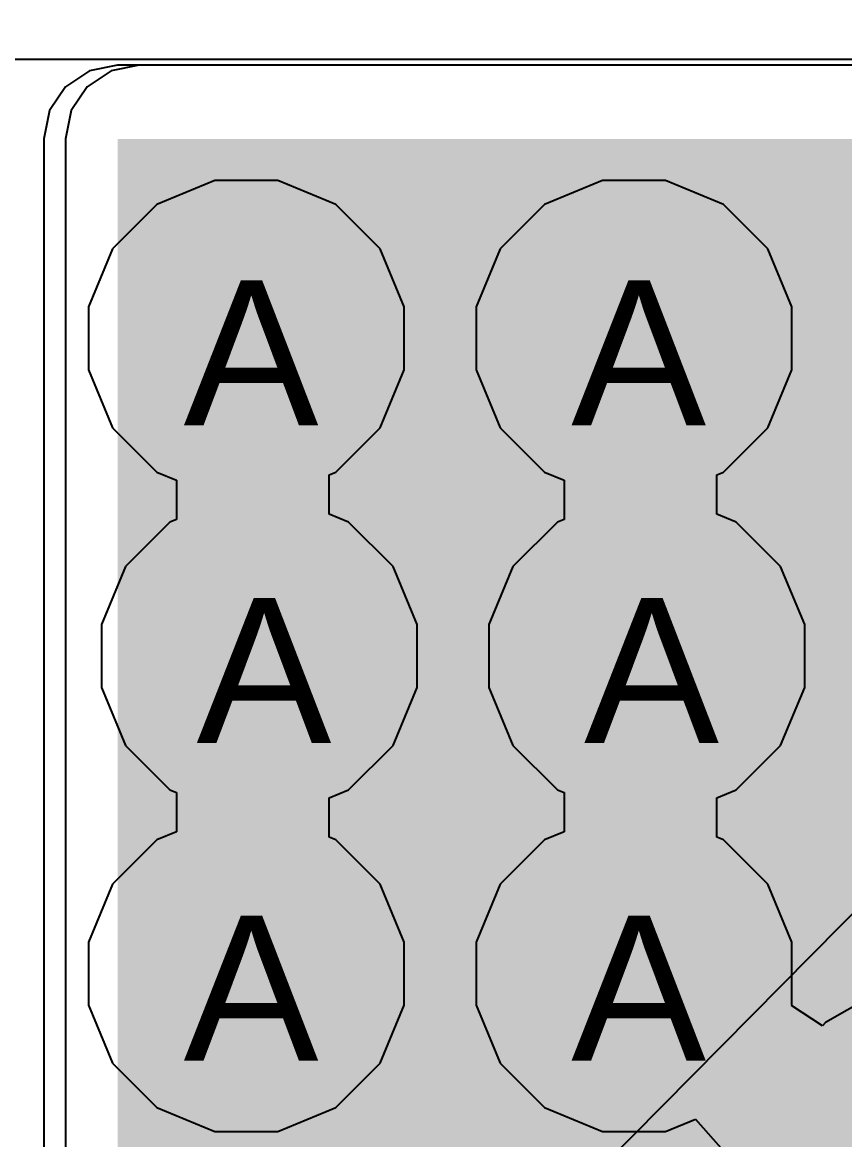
# Model space of a CAD drawing. Header units: inches. Extents: x 0 to 5271, y 0 to 5417.
# Drawn here: x 12.264 to 15.15, y 98.647 to 102.568 of the extents above; entities that cross this region are included whole.
import ezdxf

# ---------------------------------------------------------------- set-up
doc = ezdxf.new("R2010")
doc.units = ezdxf.units.IN
for name, color, linetype in [('Bottom Layer', 5, 'Continuous'), ('Bottom Solder', 6, 'Continuous'), ('Drill Drawing', 1, 'Continuous'), ('L2_GND1', 16, 'Continuous'), ('L3_SIG1', 76, 'Continuous'), ('L4_PWR', 90, 'Continuous'), ('L5_GND2', 156, 'Continuous'), ('L6_SIG2', 130, 'Continuous'), ('L7_GND3', 216, 'Continuous'), ('Multi-Layer', 9, 'Continuous'), ('Top Layer', 1, 'Continuous'), ('Top Solder', 216, 'Continuous'), ('Via Holes', 16, 'Continuous')]:
    doc.layers.add(name, color=color, linetype=linetype)
doc.styles.add('Arial', font='', dxfattribs={"height": 0.2})
doc.styles.get('Arial').set_extended_font_data('Arial')

# ---------------------------------------------------------------- blocks, each defined once
blk = doc.blocks.new('P____PAK_SO_8_B_128')
at = {"layer": 'Bottom Solder'}
blk.add_line((-0.4214, 2.1889), (-5326.4687, 5267.0555), dxfattribs=at)
blk = doc.blocks.new('DC_053D_25A_527')
at = {"layer": 'Bottom Layer'}
h = blk.add_hatch(color=5, dxfattribs=at)
edge = h.paths.add_edge_path()
edge.add_arc((-0.0001, -4.625), 1.2, 0, 360)
at = {"layer": 'Bottom Solder'}
h = blk.add_hatch(color=6, dxfattribs=at)
edge = h.paths.add_edge_path()
edge.add_arc((-0.0001, -4.625), 1.25, 0, 360)
at = {"layer": 'L2_GND1'}
h = blk.add_hatch(color=16, dxfattribs=at)
edge = h.paths.add_edge_path()
edge.add_arc((-0.0001, -4.625), 1.2, 0, 360)
at = {"layer": 'L3_SIG1'}
h = blk.add_hatch(color=76, dxfattribs=at)
edge = h.paths.add_edge_path()
edge.add_arc((-0.0001, -4.625), 1.2, 0, 360)
at = {"layer": 'L4_PWR'}
h = blk.add_hatch(color=90, dxfattribs=at)
edge = h.paths.add_edge_path()
edge.add_arc((-0.0001, -4.625), 1.2, 0, 360)
at = {"layer": 'L5_GND2'}
h = blk.add_hatch(color=156, dxfattribs=at)
edge = h.paths.add_edge_path()
edge.add_arc((-0.0001, -4.625), 1.2, 0, 360)
at = {"layer": 'L6_SIG2'}
h = blk.add_hatch(color=130, dxfattribs=at)
edge = h.paths.add_edge_path()
edge.add_arc((-0.0001, -4.625), 1.2, 0, 360)
at = {"layer": 'L7_GND3'}
h = blk.add_hatch(color=216, dxfattribs=at)
edge = h.paths.add_edge_path()
edge.add_arc((-0.0001, -4.625), 1.2, 0, 360)
at = {"layer": 'Multi-Layer'}
h = blk.add_hatch(color=9, dxfattribs=at)
edge = h.paths.add_edge_path()
edge.add_arc((-0.0001, -4.625), 1.2, 0, 360)
at = {"layer": 'Top Layer'}
h = blk.add_hatch(color=1, dxfattribs=at)
edge = h.paths.add_edge_path()
edge.add_arc((-0.0001, -4.625), 1.2, 0, 360)
at = {"layer": 'Top Solder'}
h = blk.add_hatch(color=216, dxfattribs=at)
edge = h.paths.add_edge_path()
edge.add_arc((-0.0001, -4.625), 1.25, 0, 360)

msp = doc.modelspace()

# ---------------------------------------------------------------- hatches: boundary and pattern name
at = {"layer": 'Bottom Layer'}
msp.add_hatch(color=5, dxfattribs=at).paths.add_polyline_path([(12.6746, 95.377), (17.4752, 95.377), (17.4752, 102.1588), (12.6746, 102.1588)])
h = msp.add_hatch(color=5, dxfattribs=at)
edge = h.paths.add_edge_path()
edge.add_arc((13.0502, 101.4588), 0.3, 0, 360)
h = msp.add_hatch(color=5, dxfattribs=at)
edge = h.paths.add_edge_path()
edge.add_arc((14.4104, 101.4588), 0.3, 0, 360)
h = msp.add_hatch(color=5, dxfattribs=at)
edge = h.paths.add_edge_path()
edge.add_arc((13.0954, 100.344), 0.3, 0, 360)
h = msp.add_hatch(color=5, dxfattribs=at)
edge = h.paths.add_edge_path()
edge.add_arc((14.4556, 100.344), 0.3, 0, 360)
h = msp.add_hatch(color=5, dxfattribs=at)
edge = h.paths.add_edge_path()
edge.add_arc((13.0502, 99.2292), 0.3, 0, 360)
h = msp.add_hatch(color=5, dxfattribs=at)
edge = h.paths.add_edge_path()
edge.add_arc((14.4104, 99.2292), 0.3, 0, 360)
at = {"layer": 'L2_GND1'}
h = msp.add_hatch(color=16, dxfattribs=at)
edge = h.paths.add_edge_path()
edge.add_arc((13.0502, 101.4588), 0.3, 0, 360)
h = msp.add_hatch(color=16, dxfattribs=at)
edge = h.paths.add_edge_path()
edge.add_arc((14.4104, 101.4588), 0.3, 0, 360)
h = msp.add_hatch(color=16, dxfattribs=at)
edge = h.paths.add_edge_path()
edge.add_arc((13.0954, 100.344), 0.3, 0, 360)
h = msp.add_hatch(color=16, dxfattribs=at)
edge = h.paths.add_edge_path()
edge.add_arc((14.4556, 100.344), 0.3, 0, 360)
h = msp.add_hatch(color=16, dxfattribs=at)
edge = h.paths.add_edge_path()
edge.add_arc((13.0502, 99.2292), 0.3, 0, 360)
h = msp.add_hatch(color=16, dxfattribs=at)
edge = h.paths.add_edge_path()
edge.add_arc((14.4104, 99.2292), 0.3, 0, 360)
at = {"layer": 'L3_SIG1'}
h = msp.add_hatch(color=76, dxfattribs=at)
edge = h.paths.add_edge_path()
edge.add_arc((13.0502, 101.4588), 0.3, 0, 360)
h = msp.add_hatch(color=76, dxfattribs=at)
edge = h.paths.add_edge_path()
edge.add_arc((14.4104, 101.4588), 0.3, 0, 360)
h = msp.add_hatch(color=76, dxfattribs=at)
edge = h.paths.add_edge_path()
edge.add_arc((13.0954, 100.344), 0.3, 0, 360)
h = msp.add_hatch(color=76, dxfattribs=at)
edge = h.paths.add_edge_path()
edge.add_arc((14.4556, 100.344), 0.3, 0, 360)
h = msp.add_hatch(color=76, dxfattribs=at)
edge = h.paths.add_edge_path()
edge.add_arc((13.0502, 99.2292), 0.3, 0, 360)
h = msp.add_hatch(color=76, dxfattribs=at)
edge = h.paths.add_edge_path()
edge.add_arc((14.4104, 99.2292), 0.3, 0, 360)
at = {"layer": 'L4_PWR'}
h = msp.add_hatch(color=90, dxfattribs=at)
edge = h.paths.add_edge_path()
edge.add_arc((13.0502, 101.4588), 0.3, 0, 360)
h = msp.add_hatch(color=90, dxfattribs=at)
edge = h.paths.add_edge_path()
edge.add_arc((14.4104, 101.4588), 0.3, 0, 360)
h = msp.add_hatch(color=90, dxfattribs=at)
edge = h.paths.add_edge_path()
edge.add_arc((13.0954, 100.344), 0.3, 0, 360)
h = msp.add_hatch(color=90, dxfattribs=at)
edge = h.paths.add_edge_path()
edge.add_arc((14.4556, 100.344), 0.3, 0, 360)
h = msp.add_hatch(color=90, dxfattribs=at)
edge = h.paths.add_edge_path()
edge.add_arc((13.0502, 99.2292), 0.3, 0, 360)
h = msp.add_hatch(color=90, dxfattribs=at)
edge = h.paths.add_edge_path()
edge.add_arc((14.4104, 99.2292), 0.3, 0, 360)
at = {"layer": 'L5_GND2'}
h = msp.add_hatch(color=156, dxfattribs=at)
edge = h.paths.add_edge_path()
edge.add_arc((13.0502, 101.4588), 0.3, 0, 360)
h = msp.add_hatch(color=156, dxfattribs=at)
edge = h.paths.add_edge_path()
edge.add_arc((14.4104, 101.4588), 0.3, 0, 360)
h = msp.add_hatch(color=156, dxfattribs=at)
edge = h.paths.add_edge_path()
edge.add_arc((13.0954, 100.344), 0.3, 0, 360)
h = msp.add_hatch(color=156, dxfattribs=at)
edge = h.paths.add_edge_path()
edge.add_arc((14.4556, 100.344), 0.3, 0, 360)
h = msp.add_hatch(color=156, dxfattribs=at)
edge = h.paths.add_edge_path()
edge.add_arc((13.0502, 99.2292), 0.3, 0, 360)
h = msp.add_hatch(color=156, dxfattribs=at)
edge = h.paths.add_edge_path()
edge.add_arc((14.4104, 99.2292), 0.3, 0, 360)
at = {"layer": 'L6_SIG2'}
h = msp.add_hatch(color=130, dxfattribs=at)
edge = h.paths.add_edge_path()
edge.add_arc((13.0502, 101.4588), 0.3, 0, 360)
h = msp.add_hatch(color=130, dxfattribs=at)
edge = h.paths.add_edge_path()
edge.add_arc((14.4104, 101.4588), 0.3, 0, 360)
h = msp.add_hatch(color=130, dxfattribs=at)
edge = h.paths.add_edge_path()
edge.add_arc((13.0954, 100.344), 0.3, 0, 360)
h = msp.add_hatch(color=130, dxfattribs=at)
edge = h.paths.add_edge_path()
edge.add_arc((14.4556, 100.344), 0.3, 0, 360)
h = msp.add_hatch(color=130, dxfattribs=at)
edge = h.paths.add_edge_path()
edge.add_arc((13.0502, 99.2292), 0.3, 0, 360)
h = msp.add_hatch(color=130, dxfattribs=at)
edge = h.paths.add_edge_path()
edge.add_arc((14.4104, 99.2292), 0.3, 0, 360)
at = {"layer": 'L7_GND3'}
h = msp.add_hatch(color=216, dxfattribs=at)
edge = h.paths.add_edge_path()
edge.add_arc((13.0502, 101.4588), 0.3, 0, 360)
h = msp.add_hatch(color=216, dxfattribs=at)
edge = h.paths.add_edge_path()
edge.add_arc((14.4104, 101.4588), 0.3, 0, 360)
h = msp.add_hatch(color=216, dxfattribs=at)
edge = h.paths.add_edge_path()
edge.add_arc((13.0954, 100.344), 0.3, 0, 360)
h = msp.add_hatch(color=216, dxfattribs=at)
edge = h.paths.add_edge_path()
edge.add_arc((14.4556, 100.344), 0.3, 0, 360)
h = msp.add_hatch(color=216, dxfattribs=at)
edge = h.paths.add_edge_path()
edge.add_arc((13.0502, 99.2292), 0.3, 0, 360)
h = msp.add_hatch(color=216, dxfattribs=at)
edge = h.paths.add_edge_path()
edge.add_arc((14.4104, 99.2292), 0.3, 0, 360)
at = {"layer": 'Top Layer'}
for points in [[(12.5984, 96.012), (17.426, 96.012), (17.426, 102.1588), (12.5984, 102.1588)], [(14.4018, 94.3102), (17.426, 94.3102), (17.426, 101.8032), (14.4018, 101.8032)]]:
    msp.add_hatch(color=1, dxfattribs=at).paths.add_polyline_path(points)
h = msp.add_hatch(color=1, dxfattribs=at)
edge = h.paths.add_edge_path()
edge.add_arc((13.0502, 101.4588), 0.3, 0, 360)
h = msp.add_hatch(color=1, dxfattribs=at)
edge = h.paths.add_edge_path()
edge.add_arc((14.4104, 101.4588), 0.3, 0, 360)
h = msp.add_hatch(color=1, dxfattribs=at)
edge = h.paths.add_edge_path()
edge.add_arc((13.0954, 100.344), 0.3, 0, 360)
h = msp.add_hatch(color=1, dxfattribs=at)
edge = h.paths.add_edge_path()
edge.add_arc((14.4556, 100.344), 0.3, 0, 360)
h = msp.add_hatch(color=1, dxfattribs=at)
edge = h.paths.add_edge_path()
edge.add_arc((13.0502, 99.2292), 0.3, 0, 360)
h = msp.add_hatch(color=1, dxfattribs=at)
edge = h.paths.add_edge_path()
edge.add_arc((14.4104, 99.2292), 0.3, 0, 360)
at = {"layer": 'Via Holes'}
h = msp.add_hatch(color=7, dxfattribs=at)
edge = h.paths.add_edge_path()
edge.add_arc((13.0502, 101.4588), 0.15, 0, 360)
h = msp.add_hatch(color=7, dxfattribs=at)
edge = h.paths.add_edge_path()
edge.add_arc((14.4104, 101.4588), 0.15, 0, 360)
h = msp.add_hatch(color=7, dxfattribs=at)
edge = h.paths.add_edge_path()
edge.add_arc((13.0954, 100.344), 0.15, 0, 360)
h = msp.add_hatch(color=7, dxfattribs=at)
edge = h.paths.add_edge_path()
edge.add_arc((14.4556, 100.344), 0.15, 0, 360)
h = msp.add_hatch(color=7, dxfattribs=at)
edge = h.paths.add_edge_path()
edge.add_arc((13.0502, 99.2292), 0.15, 0, 360)
h = msp.add_hatch(color=7, dxfattribs=at)
edge = h.paths.add_edge_path()
edge.add_arc((14.4104, 99.2292), 0.15, 0, 360)

# ---------------------------------------------------------------- linework, layer by layer
at = {"layer": 'Bottom Layer'}
for p, q in [((12.6746, 102.4178), (12.5755, 102.3981)), ((17.4752, 102.4178), (12.6746, 102.4178)), ((12.5755, 102.3981), (12.4915, 102.3419)), ((12.4915, 102.3419), (12.4353, 102.2579)), ((12.4353, 102.2579), (12.4156, 102.1588)), ((12.4156, 102.1588), (12.4156, 95.377))]:
    msp.add_line(p, q, dxfattribs=at)
at = {"layer": 'L2_GND1'}
for p, q in [((12.94, 102.0128), (12.7364, 101.9284)), ((13.1604, 102.0128), (12.94, 102.0128)), ((13.364, 101.9284), (13.1604, 102.0128)), ((14.3002, 102.0128), (14.0966, 101.9284)), ((14.5206, 102.0128), (14.3002, 102.0128)), ((14.7242, 101.9284), (14.5206, 102.0128)), ((12.7364, 101.9284), (12.5806, 101.7726)), ((13.5199, 101.7726), (13.364, 101.9284)), ((14.0966, 101.9284), (13.9408, 101.7726)), ((14.8801, 101.7726), (14.7242, 101.9284)), ((12.5806, 101.7726), (12.4962, 101.569)), ((13.6042, 101.569), (13.5199, 101.7726)), ((13.9408, 101.7726), (13.8564, 101.569)), ((14.9644, 101.569), (14.8801, 101.7726)), ((12.4962, 101.569), (12.4962, 101.3486)), ((13.6042, 101.3486), (13.6042, 101.569)), ((13.8564, 101.569), (13.8564, 101.3486)), ((14.9644, 101.3486), (14.9644, 101.569)), ((12.4962, 101.3486), (12.5806, 101.145)), ((13.5199, 101.145), (13.6042, 101.3486)), ((13.8564, 101.3486), (13.9408, 101.145)), ((14.8801, 101.145), (14.9644, 101.3486)), ((12.5806, 101.145), (12.7364, 100.9891)), ((13.364, 100.9891), (13.5199, 101.145)), ((13.9408, 101.145), (14.0966, 100.9891)), ((14.7242, 100.9891), (14.8801, 101.145)), ((12.7364, 100.9891), (12.8048, 100.9608)), ((13.3407, 100.9795), (13.364, 100.9891)), ((13.3407, 100.842), (13.3407, 100.9795)), ((14.0966, 100.9891), (14.165, 100.9608)), ((14.7009, 100.9795), (14.7242, 100.9891)), ((14.7009, 100.842), (14.7009, 100.9795)), ((12.8048, 100.9608), (12.8048, 100.8233)), ((14.165, 100.9608), (14.165, 100.8233)), ((12.7816, 100.8137), (12.6257, 100.6578)), ((12.8048, 100.8233), (12.7816, 100.8137)), ((13.4092, 100.8137), (13.3407, 100.842)), ((13.565, 100.6578), (13.4092, 100.8137)), ((14.1418, 100.8137), (13.9859, 100.6578)), ((14.165, 100.8233), (14.1418, 100.8137)), ((14.7694, 100.8137), (14.7009, 100.842)), ((14.9252, 100.6578), (14.7694, 100.8137)), ((12.6257, 100.6578), (12.5414, 100.4542)), ((13.6494, 100.4542), (13.565, 100.6578)), ((13.9859, 100.6578), (13.9016, 100.4542)), ((15.0096, 100.4542), (14.9252, 100.6578)), ((12.5414, 100.4542), (12.5414, 100.2338)), ((13.6494, 100.2338), (13.6494, 100.4542)), ((13.9016, 100.4542), (13.9016, 100.2338)), ((15.0096, 100.2338), (15.0096, 100.4542)), ((12.5414, 100.2338), (12.6257, 100.0302)), ((13.565, 100.0302), (13.6494, 100.2338)), ((13.9016, 100.2338), (13.9859, 100.0302)), ((14.9252, 100.0302), (15.0096, 100.2338)), ((12.6257, 100.0302), (12.7816, 99.8743)), ((13.4092, 99.8743), (13.565, 100.0302)), ((13.9859, 100.0302), (14.1418, 99.8743)), ((14.7694, 99.8743), (14.9252, 100.0302)), ((12.7816, 99.8743), (12.8048, 99.8647)), ((13.3407, 99.846), (13.4092, 99.8743)), ((14.1418, 99.8743), (14.165, 99.8647)), ((14.7009, 99.846), (14.7694, 99.8743)), ((12.8048, 99.8647), (12.8048, 99.7272)), ((13.3407, 99.7085), (13.3407, 99.846)), ((14.165, 99.8647), (14.165, 99.7272)), ((14.7009, 99.7085), (14.7009, 99.846)), ((12.8048, 99.7272), (12.7364, 99.6989)), ((13.364, 99.6989), (13.3407, 99.7085)), ((14.165, 99.7272), (14.0966, 99.6989)), ((14.7242, 99.6989), (14.7009, 99.7085)), ((12.7364, 99.6989), (12.5806, 99.543)), ((13.5199, 99.543), (13.364, 99.6989)), ((14.0966, 99.6989), (13.9408, 99.543)), ((14.8801, 99.543), (14.7242, 99.6989)), ((12.5806, 99.543), (12.4962, 99.3394)), ((13.6042, 99.3394), (13.5199, 99.543)), ((13.9408, 99.543), (13.8564, 99.3394)), ((14.9644, 99.3394), (14.8801, 99.543)), ((12.4962, 99.3394), (12.4962, 99.119)), ((13.6042, 99.119), (13.6042, 99.3394)), ((13.8564, 99.3394), (13.8564, 99.119)), ((14.9644, 99.119), (14.9644, 99.3394)), ((15.4148, 99.2489), (15.0832, 99.0575)), ((12.4962, 99.119), (12.5806, 98.9154)), ((13.5199, 98.9154), (13.6042, 99.119)), ((13.8564, 99.119), (13.9408, 98.9154)), ((14.9639, 99.1178), (14.9644, 99.119)), ((15.0716, 99.0458), (14.9639, 99.1178)), ((15.0832, 99.0575), (15.0716, 99.0458)), ((12.5806, 98.9154), (12.7364, 98.7596)), ((13.364, 98.7596), (13.5199, 98.9154)), ((13.9408, 98.9154), (14.0966, 98.7596)), ((12.7364, 98.7596), (12.94, 98.6752)), ((13.1604, 98.6752), (13.364, 98.7596)), ((14.0966, 98.7596), (14.3002, 98.6752)), ((14.5206, 98.6752), (14.6269, 98.7192)), ((14.6269, 98.7192), (14.7153, 98.6184)), ((12.94, 98.6752), (13.1604, 98.6752)), ((14.3002, 98.6752), (14.5206, 98.6752))]:
    msp.add_line(p, q, dxfattribs=at)
at = {"layer": 'L3_SIG1'}
for p, q in [((12.94, 102.0128), (12.7364, 101.9284)), ((13.1604, 102.0128), (12.94, 102.0128)), ((13.364, 101.9284), (13.1604, 102.0128)), ((14.3002, 102.0128), (14.0966, 101.9284)), ((14.5206, 102.0128), (14.3002, 102.0128)), ((14.7242, 101.9284), (14.5206, 102.0128)), ((12.7364, 101.9284), (12.5806, 101.7726)), ((13.5199, 101.7726), (13.364, 101.9284)), ((14.0966, 101.9284), (13.9408, 101.7726)), ((14.8801, 101.7726), (14.7242, 101.9284)), ((12.5806, 101.7726), (12.4962, 101.569)), ((13.6042, 101.569), (13.5199, 101.7726)), ((13.9408, 101.7726), (13.8564, 101.569)), ((14.9644, 101.569), (14.8801, 101.7726)), ((12.4962, 101.569), (12.4962, 101.3486)), ((13.6042, 101.3486), (13.6042, 101.569)), ((13.8564, 101.569), (13.8564, 101.3486)), ((14.9644, 101.3486), (14.9644, 101.569)), ((12.4962, 101.3486), (12.5806, 101.145)), ((13.5199, 101.145), (13.6042, 101.3486)), ((13.8564, 101.3486), (13.9408, 101.145)), ((14.8801, 101.145), (14.9644, 101.3486)), ((12.5806, 101.145), (12.7364, 100.9891)), ((13.364, 100.9891), (13.5199, 101.145)), ((13.9408, 101.145), (14.0966, 100.9891)), ((14.7242, 100.9891), (14.8801, 101.145)), ((12.7364, 100.9891), (12.8048, 100.9608)), ((13.3407, 100.9795), (13.364, 100.9891)), ((13.3407, 100.842), (13.3407, 100.9795)), ((14.0966, 100.9891), (14.165, 100.9608)), ((14.7009, 100.9795), (14.7242, 100.9891)), ((14.7009, 100.842), (14.7009, 100.9795)), ((12.8048, 100.9608), (12.8048, 100.8233)), ((14.165, 100.9608), (14.165, 100.8233)), ((12.7816, 100.8137), (12.6257, 100.6578)), ((12.8048, 100.8233), (12.7816, 100.8137)), ((13.4092, 100.8137), (13.3407, 100.842)), ((13.565, 100.6578), (13.4092, 100.8137)), ((14.1418, 100.8137), (13.9859, 100.6578)), ((14.165, 100.8233), (14.1418, 100.8137)), ((14.7694, 100.8137), (14.7009, 100.842)), ((14.9252, 100.6578), (14.7694, 100.8137)), ((12.6257, 100.6578), (12.5414, 100.4542)), ((13.6494, 100.4542), (13.565, 100.6578)), ((13.9859, 100.6578), (13.9016, 100.4542)), ((15.0096, 100.4542), (14.9252, 100.6578)), ((12.5414, 100.4542), (12.5414, 100.2338)), ((13.6494, 100.2338), (13.6494, 100.4542)), ((13.9016, 100.4542), (13.9016, 100.2338)), ((15.0096, 100.2338), (15.0096, 100.4542)), ((12.5414, 100.2338), (12.6257, 100.0302)), ((13.565, 100.0302), (13.6494, 100.2338)), ((13.9016, 100.2338), (13.9859, 100.0302)), ((14.9252, 100.0302), (15.0096, 100.2338)), ((12.6257, 100.0302), (12.7816, 99.8743)), ((13.4092, 99.8743), (13.565, 100.0302)), ((13.9859, 100.0302), (14.1418, 99.8743)), ((14.7694, 99.8743), (14.9252, 100.0302)), ((12.7816, 99.8743), (12.8048, 99.8647)), ((13.3407, 99.846), (13.4092, 99.8743)), ((14.1418, 99.8743), (14.165, 99.8647)), ((14.7009, 99.846), (14.7694, 99.8743)), ((12.8048, 99.8647), (12.8048, 99.7272)), ((13.3407, 99.7085), (13.3407, 99.846)), ((14.165, 99.8647), (14.165, 99.7272)), ((14.7009, 99.7085), (14.7009, 99.846)), ((12.8048, 99.7272), (12.7364, 99.6989)), ((13.364, 99.6989), (13.3407, 99.7085)), ((14.165, 99.7272), (14.0966, 99.6989)), ((14.7242, 99.6989), (14.7009, 99.7085)), ((12.7364, 99.6989), (12.5806, 99.543)), ((13.5199, 99.543), (13.364, 99.6989)), ((14.0966, 99.6989), (13.9408, 99.543)), ((14.8801, 99.543), (14.7242, 99.6989)), ((12.5806, 99.543), (12.4962, 99.3394)), ((13.6042, 99.3394), (13.5199, 99.543)), ((13.9408, 99.543), (13.8564, 99.3394)), ((14.9644, 99.3394), (14.8801, 99.543)), ((12.4962, 99.3394), (12.4962, 99.119)), ((13.6042, 99.119), (13.6042, 99.3394)), ((13.8564, 99.3394), (13.8564, 99.119)), ((14.9644, 99.119), (14.9644, 99.3394)), ((15.4148, 99.2489), (15.0832, 99.0575)), ((12.4962, 99.119), (12.5806, 98.9154)), ((13.5199, 98.9154), (13.6042, 99.119)), ((13.8564, 99.119), (13.9408, 98.9154)), ((14.9639, 99.1178), (14.9644, 99.119)), ((15.0716, 99.0458), (14.9639, 99.1178)), ((15.0832, 99.0575), (15.0716, 99.0458)), ((12.5806, 98.9154), (12.7364, 98.7596)), ((13.364, 98.7596), (13.5199, 98.9154)), ((13.9408, 98.9154), (14.0966, 98.7596)), ((12.7364, 98.7596), (12.94, 98.6752)), ((13.1604, 98.6752), (13.364, 98.7596)), ((14.0966, 98.7596), (14.3002, 98.6752)), ((14.5206, 98.6752), (14.6269, 98.7192)), ((14.6269, 98.7192), (14.7153, 98.6184)), ((12.94, 98.6752), (13.1604, 98.6752)), ((14.3002, 98.6752), (14.5206, 98.6752))]:
    msp.add_line(p, q, dxfattribs=at)
at = {"layer": 'L4_PWR'}
for p, q in [((0.3048, 102.4382), (32.2265, 102.4382)), ((12.94, 102.0128), (12.7364, 101.9284)), ((13.1604, 102.0128), (12.94, 102.0128)), ((13.364, 101.9284), (13.1604, 102.0128)), ((14.3002, 102.0128), (14.0966, 101.9284)), ((14.5206, 102.0128), (14.3002, 102.0128)), ((14.7242, 101.9284), (14.5206, 102.0128)), ((12.7364, 101.9284), (12.5806, 101.7726)), ((13.5199, 101.7726), (13.364, 101.9284)), ((14.0966, 101.9284), (13.9408, 101.7726)), ((14.8801, 101.7726), (14.7242, 101.9284)), ((12.5806, 101.7726), (12.4962, 101.569)), ((13.6042, 101.569), (13.5199, 101.7726)), ((13.9408, 101.7726), (13.8564, 101.569)), ((14.9644, 101.569), (14.8801, 101.7726)), ((12.4962, 101.569), (12.4962, 101.3486)), ((13.6042, 101.3486), (13.6042, 101.569)), ((13.8564, 101.569), (13.8564, 101.3486)), ((14.9644, 101.3486), (14.9644, 101.569)), ((12.4962, 101.3486), (12.5806, 101.145)), ((13.5199, 101.145), (13.6042, 101.3486)), ((13.8564, 101.3486), (13.9408, 101.145)), ((14.8801, 101.145), (14.9644, 101.3486)), ((12.5806, 101.145), (12.7364, 100.9891)), ((13.364, 100.9891), (13.5199, 101.145)), ((13.9408, 101.145), (14.0966, 100.9891)), ((14.7242, 100.9891), (14.8801, 101.145)), ((12.7364, 100.9891), (12.8048, 100.9608)), ((13.3407, 100.9795), (13.364, 100.9891)), ((13.3407, 100.842), (13.3407, 100.9795)), ((14.0966, 100.9891), (14.165, 100.9608)), ((14.7009, 100.9795), (14.7242, 100.9891)), ((14.7009, 100.842), (14.7009, 100.9795)), ((12.8048, 100.9608), (12.8048, 100.8233)), ((14.165, 100.9608), (14.165, 100.8233)), ((12.7816, 100.8137), (12.6257, 100.6578)), ((12.8048, 100.8233), (12.7816, 100.8137)), ((13.4092, 100.8137), (13.3407, 100.842)), ((13.565, 100.6578), (13.4092, 100.8137)), ((14.1418, 100.8137), (13.9859, 100.6578)), ((14.165, 100.8233), (14.1418, 100.8137)), ((14.7694, 100.8137), (14.7009, 100.842)), ((14.9252, 100.6578), (14.7694, 100.8137)), ((12.6257, 100.6578), (12.5414, 100.4542)), ((13.6494, 100.4542), (13.565, 100.6578)), ((13.9859, 100.6578), (13.9016, 100.4542)), ((15.0096, 100.4542), (14.9252, 100.6578)), ((12.5414, 100.4542), (12.5414, 100.2338)), ((13.6494, 100.2338), (13.6494, 100.4542)), ((13.9016, 100.4542), (13.9016, 100.2338)), ((15.0096, 100.2338), (15.0096, 100.4542)), ((12.5414, 100.2338), (12.6257, 100.0302)), ((13.565, 100.0302), (13.6494, 100.2338)), ((13.9016, 100.2338), (13.9859, 100.0302)), ((14.9252, 100.0302), (15.0096, 100.2338)), ((12.6257, 100.0302), (12.7816, 99.8743)), ((13.4092, 99.8743), (13.565, 100.0302)), ((13.9859, 100.0302), (14.1418, 99.8743)), ((14.7694, 99.8743), (14.9252, 100.0302)), ((12.7816, 99.8743), (12.8048, 99.8647)), ((13.3407, 99.846), (13.4092, 99.8743)), ((14.1418, 99.8743), (14.165, 99.8647)), ((14.7009, 99.846), (14.7694, 99.8743)), ((12.8048, 99.8647), (12.8048, 99.7272)), ((13.3407, 99.7085), (13.3407, 99.846)), ((14.165, 99.8647), (14.165, 99.7272)), ((14.7009, 99.7085), (14.7009, 99.846)), ((12.8048, 99.7272), (12.7364, 99.6989)), ((13.364, 99.6989), (13.3407, 99.7085)), ((14.165, 99.7272), (14.0966, 99.6989)), ((14.7242, 99.6989), (14.7009, 99.7085)), ((12.7364, 99.6989), (12.5806, 99.543)), ((13.5199, 99.543), (13.364, 99.6989)), ((14.0966, 99.6989), (13.9408, 99.543)), ((14.8801, 99.543), (14.7242, 99.6989)), ((12.5806, 99.543), (12.4962, 99.3394)), ((13.6042, 99.3394), (13.5199, 99.543)), ((13.9408, 99.543), (13.8564, 99.3394)), ((14.9644, 99.3394), (14.8801, 99.543)), ((12.4962, 99.3394), (12.4962, 99.119)), ((13.6042, 99.119), (13.6042, 99.3394)), ((13.8564, 99.3394), (13.8564, 99.119)), ((14.9644, 99.119), (14.9644, 99.3394)), ((15.4148, 99.2489), (15.0832, 99.0575)), ((12.4962, 99.119), (12.5806, 98.9154)), ((13.5199, 98.9154), (13.6042, 99.119)), ((13.8564, 99.119), (13.9408, 98.9154)), ((14.9639, 99.1178), (14.9644, 99.119)), ((15.0716, 99.0458), (14.9639, 99.1178)), ((15.0832, 99.0575), (15.0716, 99.0458)), ((12.5806, 98.9154), (12.7364, 98.7596)), ((13.364, 98.7596), (13.5199, 98.9154)), ((13.9408, 98.9154), (14.0966, 98.7596)), ((12.7364, 98.7596), (12.94, 98.6752)), ((13.1604, 98.6752), (13.364, 98.7596)), ((14.0966, 98.7596), (14.3002, 98.6752)), ((14.5206, 98.6752), (14.6269, 98.7192)), ((14.6269, 98.7192), (14.7153, 98.6184)), ((12.94, 98.6752), (13.1604, 98.6752)), ((14.3002, 98.6752), (14.5206, 98.6752))]:
    msp.add_line(p, q, dxfattribs=at)
at = {"layer": 'L5_GND2'}
for p, q in [((12.94, 102.0128), (12.7364, 101.9284)), ((13.1604, 102.0128), (12.94, 102.0128)), ((13.364, 101.9284), (13.1604, 102.0128)), ((14.3002, 102.0128), (14.0966, 101.9284)), ((14.5206, 102.0128), (14.3002, 102.0128)), ((14.7242, 101.9284), (14.5206, 102.0128)), ((12.7364, 101.9284), (12.5806, 101.7726)), ((13.5199, 101.7726), (13.364, 101.9284)), ((14.0966, 101.9284), (13.9408, 101.7726)), ((14.8801, 101.7726), (14.7242, 101.9284)), ((12.5806, 101.7726), (12.4962, 101.569)), ((13.6042, 101.569), (13.5199, 101.7726)), ((13.9408, 101.7726), (13.8564, 101.569)), ((14.9644, 101.569), (14.8801, 101.7726)), ((12.4962, 101.569), (12.4962, 101.3486)), ((13.6042, 101.3486), (13.6042, 101.569)), ((13.8564, 101.569), (13.8564, 101.3486)), ((14.9644, 101.3486), (14.9644, 101.569)), ((12.4962, 101.3486), (12.5806, 101.145)), ((13.5199, 101.145), (13.6042, 101.3486)), ((13.8564, 101.3486), (13.9408, 101.145)), ((14.8801, 101.145), (14.9644, 101.3486)), ((12.5806, 101.145), (12.7364, 100.9891)), ((13.364, 100.9891), (13.5199, 101.145)), ((13.9408, 101.145), (14.0966, 100.9891)), ((14.7242, 100.9891), (14.8801, 101.145)), ((12.7364, 100.9891), (12.8048, 100.9608)), ((13.3407, 100.9795), (13.364, 100.9891)), ((13.3407, 100.842), (13.3407, 100.9795)), ((14.0966, 100.9891), (14.165, 100.9608)), ((14.7009, 100.9795), (14.7242, 100.9891)), ((14.7009, 100.842), (14.7009, 100.9795)), ((12.8048, 100.9608), (12.8048, 100.8233)), ((14.165, 100.9608), (14.165, 100.8233)), ((12.7816, 100.8137), (12.6257, 100.6578)), ((12.8048, 100.8233), (12.7816, 100.8137)), ((13.4092, 100.8137), (13.3407, 100.842)), ((13.565, 100.6578), (13.4092, 100.8137)), ((14.1418, 100.8137), (13.9859, 100.6578)), ((14.165, 100.8233), (14.1418, 100.8137)), ((14.7694, 100.8137), (14.7009, 100.842)), ((14.9252, 100.6578), (14.7694, 100.8137)), ((12.6257, 100.6578), (12.5414, 100.4542)), ((13.6494, 100.4542), (13.565, 100.6578)), ((13.9859, 100.6578), (13.9016, 100.4542)), ((15.0096, 100.4542), (14.9252, 100.6578)), ((12.5414, 100.4542), (12.5414, 100.2338)), ((13.6494, 100.2338), (13.6494, 100.4542)), ((13.9016, 100.4542), (13.9016, 100.2338)), ((15.0096, 100.2338), (15.0096, 100.4542)), ((12.5414, 100.2338), (12.6257, 100.0302)), ((13.565, 100.0302), (13.6494, 100.2338)), ((13.9016, 100.2338), (13.9859, 100.0302)), ((14.9252, 100.0302), (15.0096, 100.2338)), ((12.6257, 100.0302), (12.7816, 99.8743)), ((13.4092, 99.8743), (13.565, 100.0302)), ((13.9859, 100.0302), (14.1418, 99.8743)), ((14.7694, 99.8743), (14.9252, 100.0302)), ((12.7816, 99.8743), (12.8048, 99.8647)), ((13.3407, 99.846), (13.4092, 99.8743)), ((14.1418, 99.8743), (14.165, 99.8647)), ((14.7009, 99.846), (14.7694, 99.8743)), ((12.8048, 99.8647), (12.8048, 99.7272)), ((13.3407, 99.7085), (13.3407, 99.846)), ((14.165, 99.8647), (14.165, 99.7272)), ((14.7009, 99.7085), (14.7009, 99.846)), ((12.8048, 99.7272), (12.7364, 99.6989)), ((13.364, 99.6989), (13.3407, 99.7085)), ((14.165, 99.7272), (14.0966, 99.6989)), ((14.7242, 99.6989), (14.7009, 99.7085)), ((12.7364, 99.6989), (12.5806, 99.543)), ((13.5199, 99.543), (13.364, 99.6989)), ((14.0966, 99.6989), (13.9408, 99.543)), ((14.8801, 99.543), (14.7242, 99.6989)), ((12.5806, 99.543), (12.4962, 99.3394)), ((13.6042, 99.3394), (13.5199, 99.543)), ((13.9408, 99.543), (13.8564, 99.3394)), ((14.9644, 99.3394), (14.8801, 99.543)), ((12.4962, 99.3394), (12.4962, 99.119)), ((13.6042, 99.119), (13.6042, 99.3394)), ((13.8564, 99.3394), (13.8564, 99.119)), ((14.9644, 99.119), (14.9644, 99.3394)), ((15.4148, 99.2489), (15.0832, 99.0575)), ((12.4962, 99.119), (12.5806, 98.9154)), ((13.5199, 98.9154), (13.6042, 99.119)), ((13.8564, 99.119), (13.9408, 98.9154)), ((14.9639, 99.1178), (14.9644, 99.119)), ((15.0716, 99.0458), (14.9639, 99.1178)), ((15.0832, 99.0575), (15.0716, 99.0458)), ((12.5806, 98.9154), (12.7364, 98.7596)), ((13.364, 98.7596), (13.5199, 98.9154)), ((13.9408, 98.9154), (14.0966, 98.7596)), ((12.7364, 98.7596), (12.94, 98.6752)), ((13.1604, 98.6752), (13.364, 98.7596)), ((14.0966, 98.7596), (14.3002, 98.6752)), ((14.5206, 98.6752), (14.6269, 98.7192)), ((14.6269, 98.7192), (14.7153, 98.6184)), ((12.94, 98.6752), (13.1604, 98.6752)), ((14.3002, 98.6752), (14.5206, 98.6752))]:
    msp.add_line(p, q, dxfattribs=at)
at = {"layer": 'L6_SIG2'}
for p, q in [((12.94, 102.0128), (12.7364, 101.9284)), ((13.1604, 102.0128), (12.94, 102.0128)), ((13.364, 101.9284), (13.1604, 102.0128)), ((14.3002, 102.0128), (14.0966, 101.9284)), ((14.5206, 102.0128), (14.3002, 102.0128)), ((14.7242, 101.9284), (14.5206, 102.0128)), ((12.7364, 101.9284), (12.5806, 101.7726)), ((13.5199, 101.7726), (13.364, 101.9284)), ((14.0966, 101.9284), (13.9408, 101.7726)), ((14.8801, 101.7726), (14.7242, 101.9284)), ((12.5806, 101.7726), (12.4962, 101.569)), ((13.6042, 101.569), (13.5199, 101.7726)), ((13.9408, 101.7726), (13.8564, 101.569)), ((14.9644, 101.569), (14.8801, 101.7726)), ((12.4962, 101.569), (12.4962, 101.3486)), ((13.6042, 101.3486), (13.6042, 101.569)), ((13.8564, 101.569), (13.8564, 101.3486)), ((14.9644, 101.3486), (14.9644, 101.569)), ((12.4962, 101.3486), (12.5806, 101.145)), ((13.5199, 101.145), (13.6042, 101.3486)), ((13.8564, 101.3486), (13.9408, 101.145)), ((14.8801, 101.145), (14.9644, 101.3486)), ((12.5806, 101.145), (12.7364, 100.9891)), ((13.364, 100.9891), (13.5199, 101.145)), ((13.9408, 101.145), (14.0966, 100.9891)), ((14.7242, 100.9891), (14.8801, 101.145)), ((12.7364, 100.9891), (12.8048, 100.9608)), ((13.3407, 100.9795), (13.364, 100.9891)), ((13.3407, 100.842), (13.3407, 100.9795)), ((14.0966, 100.9891), (14.165, 100.9608)), ((14.7009, 100.9795), (14.7242, 100.9891)), ((14.7009, 100.842), (14.7009, 100.9795)), ((12.8048, 100.9608), (12.8048, 100.8233)), ((14.165, 100.9608), (14.165, 100.8233)), ((12.7816, 100.8137), (12.6257, 100.6578)), ((12.8048, 100.8233), (12.7816, 100.8137)), ((13.4092, 100.8137), (13.3407, 100.842)), ((13.565, 100.6578), (13.4092, 100.8137)), ((14.1418, 100.8137), (13.9859, 100.6578)), ((14.165, 100.8233), (14.1418, 100.8137)), ((14.7694, 100.8137), (14.7009, 100.842)), ((14.9252, 100.6578), (14.7694, 100.8137)), ((12.6257, 100.6578), (12.5414, 100.4542)), ((13.6494, 100.4542), (13.565, 100.6578)), ((13.9859, 100.6578), (13.9016, 100.4542)), ((15.0096, 100.4542), (14.9252, 100.6578)), ((12.5414, 100.4542), (12.5414, 100.2338)), ((13.6494, 100.2338), (13.6494, 100.4542)), ((13.9016, 100.4542), (13.9016, 100.2338)), ((15.0096, 100.2338), (15.0096, 100.4542)), ((12.5414, 100.2338), (12.6257, 100.0302)), ((13.565, 100.0302), (13.6494, 100.2338)), ((13.9016, 100.2338), (13.9859, 100.0302)), ((14.9252, 100.0302), (15.0096, 100.2338)), ((12.6257, 100.0302), (12.7816, 99.8743)), ((13.4092, 99.8743), (13.565, 100.0302)), ((13.9859, 100.0302), (14.1418, 99.8743)), ((14.7694, 99.8743), (14.9252, 100.0302)), ((12.7816, 99.8743), (12.8048, 99.8647)), ((13.3407, 99.846), (13.4092, 99.8743)), ((14.1418, 99.8743), (14.165, 99.8647)), ((14.7009, 99.846), (14.7694, 99.8743)), ((12.8048, 99.8647), (12.8048, 99.7272)), ((13.3407, 99.7085), (13.3407, 99.846)), ((14.165, 99.8647), (14.165, 99.7272)), ((14.7009, 99.7085), (14.7009, 99.846)), ((12.8048, 99.7272), (12.7364, 99.6989)), ((13.364, 99.6989), (13.3407, 99.7085)), ((14.165, 99.7272), (14.0966, 99.6989)), ((14.7242, 99.6989), (14.7009, 99.7085)), ((12.7364, 99.6989), (12.5806, 99.543)), ((13.5199, 99.543), (13.364, 99.6989)), ((14.0966, 99.6989), (13.9408, 99.543)), ((14.8801, 99.543), (14.7242, 99.6989)), ((12.5806, 99.543), (12.4962, 99.3394)), ((13.6042, 99.3394), (13.5199, 99.543)), ((13.9408, 99.543), (13.8564, 99.3394)), ((14.9644, 99.3394), (14.8801, 99.543)), ((12.4962, 99.3394), (12.4962, 99.119)), ((13.6042, 99.119), (13.6042, 99.3394)), ((13.8564, 99.3394), (13.8564, 99.119)), ((14.9644, 99.119), (14.9644, 99.3394)), ((15.4148, 99.2489), (15.0832, 99.0575)), ((12.4962, 99.119), (12.5806, 98.9154)), ((13.5199, 98.9154), (13.6042, 99.119)), ((13.8564, 99.119), (13.9408, 98.9154)), ((14.9639, 99.1178), (14.9644, 99.119)), ((15.0716, 99.0458), (14.9639, 99.1178)), ((15.0832, 99.0575), (15.0716, 99.0458)), ((12.5806, 98.9154), (12.7364, 98.7596)), ((13.364, 98.7596), (13.5199, 98.9154)), ((13.9408, 98.9154), (14.0966, 98.7596)), ((12.7364, 98.7596), (12.94, 98.6752)), ((13.1604, 98.6752), (13.364, 98.7596)), ((14.0966, 98.7596), (14.3002, 98.6752)), ((14.5206, 98.6752), (14.6269, 98.7192)), ((14.6269, 98.7192), (14.7153, 98.6184)), ((12.94, 98.6752), (13.1604, 98.6752)), ((14.3002, 98.6752), (14.5206, 98.6752))]:
    msp.add_line(p, q, dxfattribs=at)
at = {"layer": 'L7_GND3'}
for p, q in [((12.94, 102.0128), (12.7364, 101.9284)), ((13.1604, 102.0128), (12.94, 102.0128)), ((13.364, 101.9284), (13.1604, 102.0128)), ((14.3002, 102.0128), (14.0966, 101.9284)), ((14.5206, 102.0128), (14.3002, 102.0128)), ((14.7242, 101.9284), (14.5206, 102.0128)), ((12.7364, 101.9284), (12.5806, 101.7726)), ((13.5199, 101.7726), (13.364, 101.9284)), ((14.0966, 101.9284), (13.9408, 101.7726)), ((14.8801, 101.7726), (14.7242, 101.9284)), ((12.5806, 101.7726), (12.4962, 101.569)), ((13.6042, 101.569), (13.5199, 101.7726)), ((13.9408, 101.7726), (13.8564, 101.569)), ((14.9644, 101.569), (14.8801, 101.7726)), ((12.4962, 101.569), (12.4962, 101.3486)), ((13.6042, 101.3486), (13.6042, 101.569)), ((13.8564, 101.569), (13.8564, 101.3486)), ((14.9644, 101.3486), (14.9644, 101.569)), ((12.4962, 101.3486), (12.5806, 101.145)), ((13.5199, 101.145), (13.6042, 101.3486)), ((13.8564, 101.3486), (13.9408, 101.145)), ((14.8801, 101.145), (14.9644, 101.3486)), ((12.5806, 101.145), (12.7364, 100.9891)), ((13.364, 100.9891), (13.5199, 101.145)), ((13.9408, 101.145), (14.0966, 100.9891)), ((14.7242, 100.9891), (14.8801, 101.145)), ((12.7364, 100.9891), (12.8048, 100.9608)), ((13.3407, 100.9795), (13.364, 100.9891)), ((13.3407, 100.842), (13.3407, 100.9795)), ((14.0966, 100.9891), (14.165, 100.9608)), ((14.7009, 100.9795), (14.7242, 100.9891)), ((14.7009, 100.842), (14.7009, 100.9795)), ((12.8048, 100.9608), (12.8048, 100.8233)), ((14.165, 100.9608), (14.165, 100.8233)), ((12.7816, 100.8137), (12.6257, 100.6578)), ((12.8048, 100.8233), (12.7816, 100.8137)), ((13.4092, 100.8137), (13.3407, 100.842)), ((13.565, 100.6578), (13.4092, 100.8137)), ((14.1418, 100.8137), (13.9859, 100.6578)), ((14.165, 100.8233), (14.1418, 100.8137)), ((14.7694, 100.8137), (14.7009, 100.842)), ((14.9252, 100.6578), (14.7694, 100.8137)), ((12.6257, 100.6578), (12.5414, 100.4542)), ((13.6494, 100.4542), (13.565, 100.6578)), ((13.9859, 100.6578), (13.9016, 100.4542)), ((15.0096, 100.4542), (14.9252, 100.6578)), ((12.5414, 100.4542), (12.5414, 100.2338)), ((13.6494, 100.2338), (13.6494, 100.4542)), ((13.9016, 100.4542), (13.9016, 100.2338)), ((15.0096, 100.2338), (15.0096, 100.4542)), ((12.5414, 100.2338), (12.6257, 100.0302)), ((13.565, 100.0302), (13.6494, 100.2338)), ((13.9016, 100.2338), (13.9859, 100.0302)), ((14.9252, 100.0302), (15.0096, 100.2338)), ((12.6257, 100.0302), (12.7816, 99.8743)), ((13.4092, 99.8743), (13.565, 100.0302)), ((13.9859, 100.0302), (14.1418, 99.8743)), ((14.7694, 99.8743), (14.9252, 100.0302)), ((12.7816, 99.8743), (12.8048, 99.8647)), ((13.3407, 99.846), (13.4092, 99.8743)), ((14.1418, 99.8743), (14.165, 99.8647)), ((14.7009, 99.846), (14.7694, 99.8743)), ((12.8048, 99.8647), (12.8048, 99.7272)), ((13.3407, 99.7085), (13.3407, 99.846)), ((14.165, 99.8647), (14.165, 99.7272)), ((14.7009, 99.7085), (14.7009, 99.846)), ((12.8048, 99.7272), (12.7364, 99.6989)), ((13.364, 99.6989), (13.3407, 99.7085)), ((14.165, 99.7272), (14.0966, 99.6989)), ((14.7242, 99.6989), (14.7009, 99.7085)), ((12.7364, 99.6989), (12.5806, 99.543)), ((13.5199, 99.543), (13.364, 99.6989)), ((14.0966, 99.6989), (13.9408, 99.543)), ((14.8801, 99.543), (14.7242, 99.6989)), ((12.5806, 99.543), (12.4962, 99.3394)), ((13.6042, 99.3394), (13.5199, 99.543)), ((13.9408, 99.543), (13.8564, 99.3394)), ((14.9644, 99.3394), (14.8801, 99.543)), ((12.4962, 99.3394), (12.4962, 99.119)), ((13.6042, 99.119), (13.6042, 99.3394)), ((13.8564, 99.3394), (13.8564, 99.119)), ((14.9644, 99.119), (14.9644, 99.3394)), ((15.4148, 99.2489), (15.0832, 99.0575)), ((12.4962, 99.119), (12.5806, 98.9154)), ((13.5199, 98.9154), (13.6042, 99.119)), ((13.8564, 99.119), (13.9408, 98.9154)), ((14.9639, 99.1178), (14.9644, 99.119)), ((15.0716, 99.0458), (14.9639, 99.1178)), ((15.0832, 99.0575), (15.0716, 99.0458)), ((12.5806, 98.9154), (12.7364, 98.7596)), ((13.364, 98.7596), (13.5199, 98.9154)), ((13.9408, 98.9154), (14.0966, 98.7596)), ((12.7364, 98.7596), (12.94, 98.6752)), ((13.1604, 98.6752), (13.364, 98.7596)), ((14.0966, 98.7596), (14.3002, 98.6752)), ((14.5206, 98.6752), (14.6269, 98.7192)), ((14.6269, 98.7192), (14.7153, 98.6184)), ((12.94, 98.6752), (13.1604, 98.6752)), ((14.3002, 98.6752), (14.5206, 98.6752))]:
    msp.add_line(p, q, dxfattribs=at)
at = {"layer": 'Top Layer'}
for p, q in [((12.5984, 102.4178), (12.4993, 102.3981)), ((17.426, 102.4178), (12.5984, 102.4178)), ((12.4993, 102.3981), (12.4153, 102.3419)), ((12.4153, 102.3419), (12.3591, 102.2579)), ((12.3591, 102.2579), (12.3394, 102.1588)), ((12.3394, 102.1588), (12.3394, 96.012))]:
    msp.add_line(p, q, dxfattribs=at)

# ---------------------------------------------------------------- block references
at = {"rotation": 270}
msp.add_blockref('P____PAK_SO_8_B_128', (4.191, 90.1192), dxfattribs=at)
msp.add_blockref('DC_053D_25A_527', (15.976, 102.519))

# ---------------------------------------------------------------- texts
at = {"layer": 'Drill Drawing', "style": 'Arial'}
for p in [(12.8301, 101.1541), (14.1903, 101.1541), (12.8753, 100.0393), (14.2355, 100.0393), (12.8301, 98.9245), (14.1903, 98.9245)]:
    msp.add_text('A', height=0.508, dxfattribs=at).set_placement(p)

doc.saveas('drawing.dxf')
